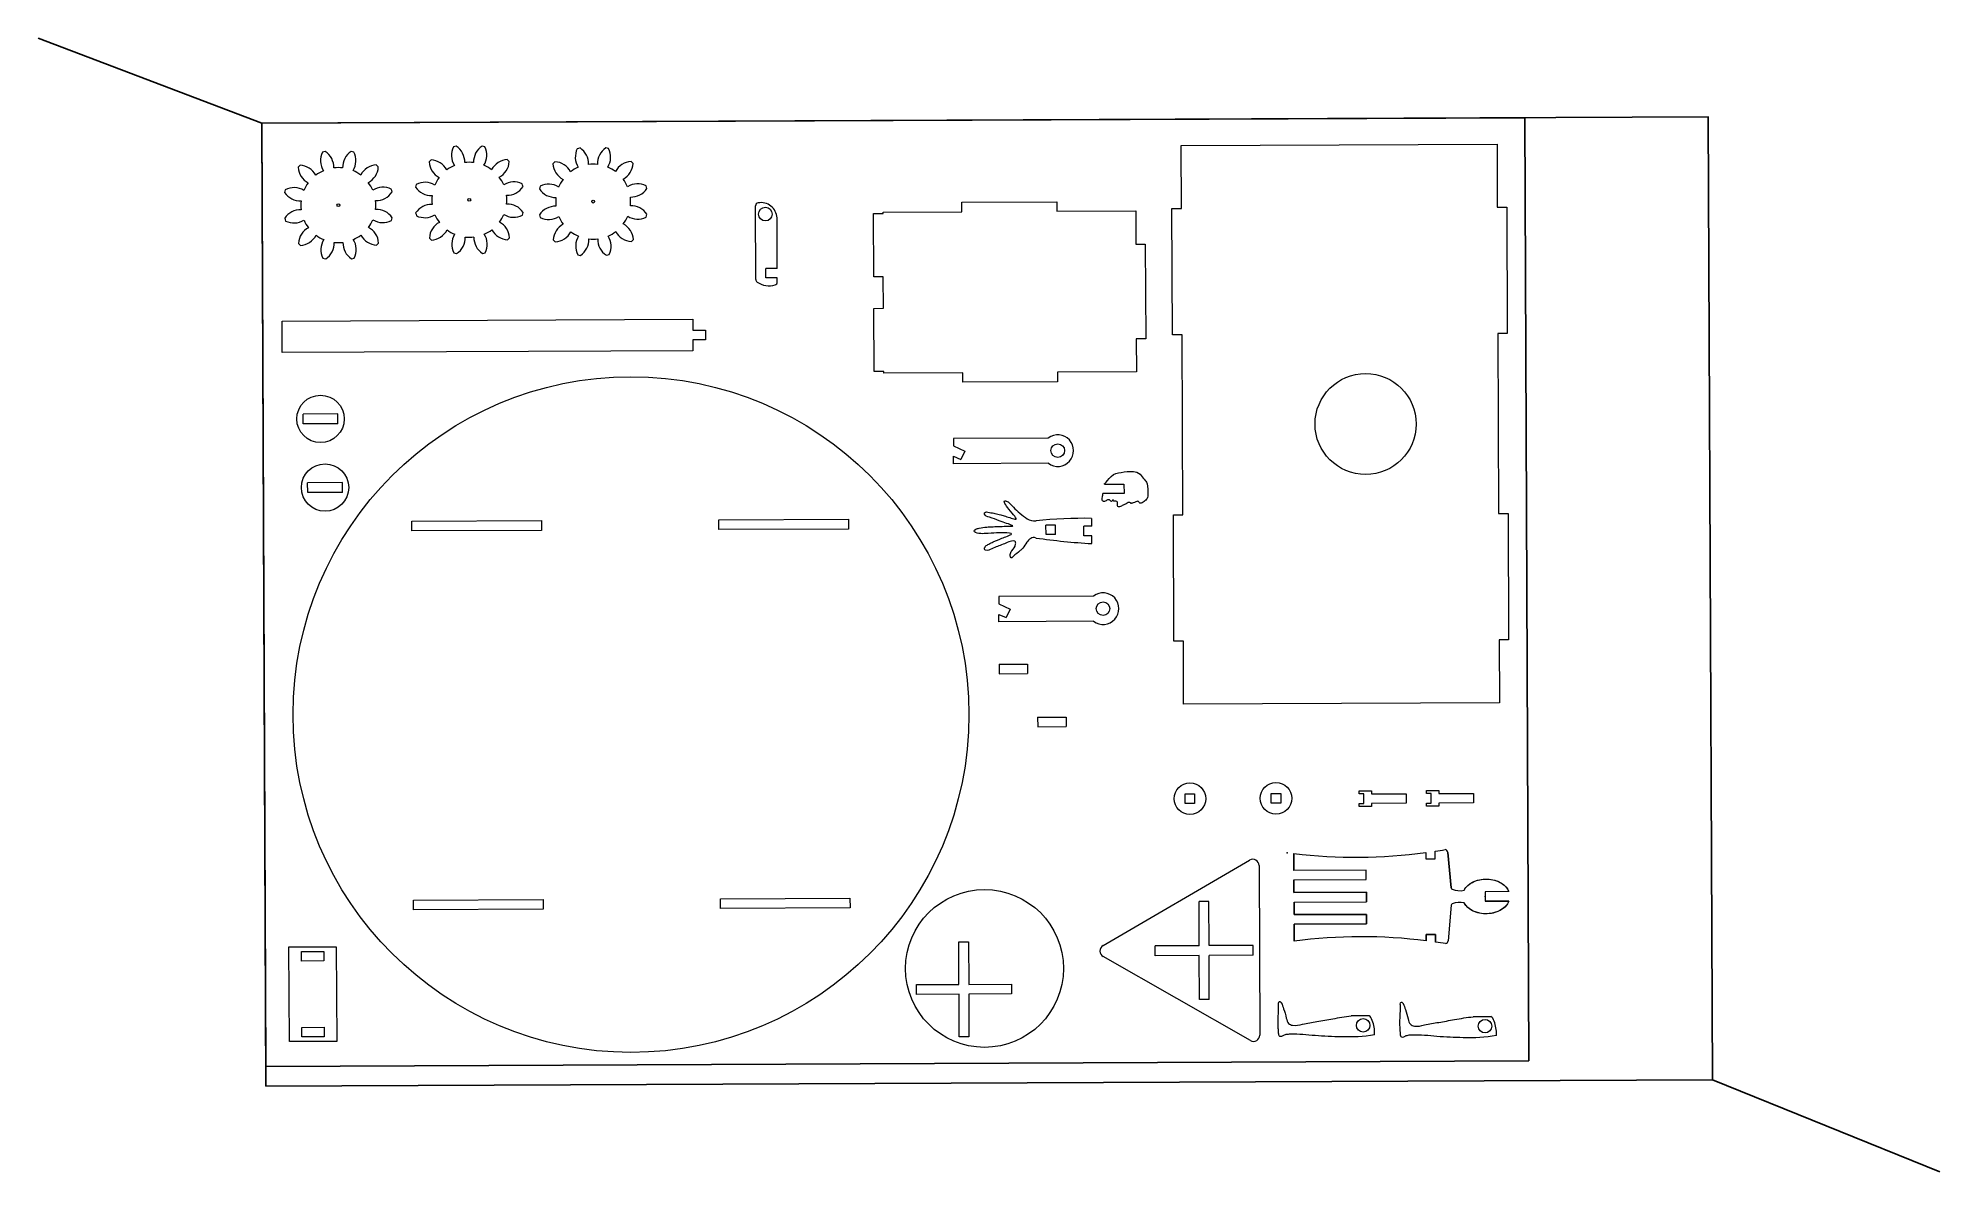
# Model space of a CAD drawing. Header units: millimetres. Extents: x 1712 to 2314, y 1778 to 2137.
import ezdxf

# ---------------------------------------------------------------- set-up
doc = ezdxf.new("R2010")
doc.units = ezdxf.units.MM

msp = doc.modelspace()

# ---------------------------------------------------------------- linework, layer by layer
for p, q in [((1783.07, 2110.5), (1712.23, 2137.47)), ((2242.4, 1807.5), (2314.43, 1778.35))]:
    msp.add_line(p, q)
at = {"color": 1, "lineweight": 0}
for p, q in [((2074.18, 2103.48), (2174.18, 2103.91)), ((2074.27, 2083.48), (2074.18, 2103.48)), ((2174.18, 2103.91), (2174.27, 2083.91)), ((1939.52, 2061.01), (1939.42, 2084.28)), ((2004.76, 2085.48), (2034.76, 2085.61)), ((2004.78, 2082.48), (2004.76, 2085.48)), ((2034.76, 2085.61), (2034.78, 2082.61)), ((2174.27, 2083.91), (2177.27, 2083.93)), ((2177.27, 2083.93), (2177.45, 2043.93)), ((1946.28, 2064.52), (1946.21, 2080.52)), ((1976.78, 2081.86), (1979.78, 2081.87)), ((1976.87, 2061.86), (1976.78, 2081.86)), ((1979.78, 2082.37), (2004.78, 2082.48)), ((1979.78, 2081.87), (1979.78, 2082.37)), ((2034.78, 2082.61), (2059.78, 2082.72)), ((2059.78, 2082.72), (2059.82, 2072.22)), ((2071.27, 2083.46), (2074.27, 2083.48)), ((2071.45, 2043.46), (2071.27, 2083.46)), ((2059.82, 2072.22), (2062.82, 2072.23)), ((2062.82, 2072.23), (2062.95, 2042.23)), ((1946.28, 2064.52), (1942.67, 2064.51)), ((1942.69, 2061.51), (1942.67, 2064.51)), ((1946.3, 2061.52), (1942.69, 2061.51)), ((1946.3, 2060.23), (1946.3, 2061.52)), ((1979.87, 2061.87), (1976.87, 2061.86)), ((1979.91, 2051.87), (1979.87, 2061.87)), ((1789.52, 2047.85), (1919.52, 2048.42)), ((1789.56, 2037.85), (1789.52, 2047.85)), ((1919.52, 2048.42), (1919.53, 2044.92)), ((1976.91, 2051.86), (1979.91, 2051.87)), ((1977, 2031.86), (1976.91, 2051.86)), ((1919.53, 2044.92), (1923.53, 2044.93)), ((1923.54, 2041.93), (1919.54, 2041.92)), ((1919.54, 2041.92), (1919.56, 2038.42)), ((1923.53, 2044.93), (1923.54, 2041.93)), ((2062.95, 2042.23), (2059.95, 2042.22)), ((2059.95, 2042.22), (2060, 2031.72)), ((2074.45, 2043.48), (2071.45, 2043.46)), ((2074.7, 1986.48), (2074.45, 2043.48)), ((2177.45, 2043.93), (2174.45, 2043.91)), ((2174.45, 2043.91), (2174.69, 1986.91)), ((1919.56, 2038.42), (1789.56, 2037.85)), ((1980, 2031.87), (1977, 2031.86)), ((1980, 2031.37), (1980, 2031.87)), ((2005, 2031.48), (1980, 2031.37)), ((2005.01, 2028.48), (2005, 2031.48)), ((2060, 2031.72), (2035, 2031.61)), ((2035, 2031.61), (2035.01, 2028.61)), ((2035.01, 2028.61), (2005.01, 2028.48)), ((1807.17, 2018.42), (1796.17, 2018.37)), ((1796.18, 2015.27), (1796.17, 2018.37)), ((1807.18, 2015.32), (1807.17, 2018.42)), ((1807.18, 2015.32), (1796.18, 2015.27)), ((2032.09, 2010.79), (2002.09, 2010.65)), ((2002.09, 2010.65), (2002.1, 2008.31)), ((2002.1, 2008.31), (2005.65, 2006.67)), ((2005.65, 2006.67), (2004.39, 2003.95)), ((2002.12, 2005), (2004.39, 2003.95)), ((2002.13, 2002.65), (2002.12, 2005)), ((2032.13, 2002.79), (2002.13, 2002.65)), ((1808.6, 1996.68), (1797.6, 1996.63)), ((1797.61, 1993.53), (1797.6, 1996.63)), ((1808.61, 1993.58), (1797.61, 1993.53)), ((1808.61, 1993.58), (1808.6, 1996.68)), ((2049.87, 1996.18), (2056.07, 1996.21)), ((2056.07, 1996.21), (2056.08, 1993.21)), ((2056.08, 1993.21), (2049.36, 1993.18)), ((1830.61, 1984.46), (1871.61, 1984.64)), ((1830.62, 1981.36), (1830.61, 1984.46)), ((1871.62, 1981.54), (1830.62, 1981.36)), ((1871.61, 1984.64), (1871.62, 1981.54)), ((1927.8, 1984.88), (1968.8, 1985.06)), ((1927.81, 1981.78), (1927.8, 1984.88)), ((1968.81, 1981.96), (1927.81, 1981.78)), ((1968.8, 1985.06), (1968.81, 1981.96)), ((2034.38, 1983.24), (2031.38, 1983.23)), ((2031.4, 1980.23), (2031.38, 1983.23)), ((2034.4, 1980.24), (2034.38, 1983.24)), ((2045.85, 1982.85), (2043.35, 1982.84)), ((2043.36, 1979.84), (2043.35, 1982.84)), ((2045.85, 1982.85), (2045.84, 1985.35)), ((2071.7, 1986.46), (2074.7, 1986.48)), ((2071.87, 1946.46), (2071.7, 1986.46)), ((2174.69, 1986.91), (2177.69, 1986.93)), ((2177.69, 1986.93), (2177.87, 1946.93)), ((2034.4, 1980.24), (2031.4, 1980.23)), ((2045.86, 1979.85), (2043.36, 1979.84)), ((2045.87, 1977.35), (2045.86, 1979.85)), ((2046.43, 1960.74), (2016.43, 1960.61)), ((2016.43, 1960.61), (2016.44, 1958.26)), ((2016.44, 1958.26), (2019.99, 1956.62)), ((2016.46, 1954.95), (2018.73, 1953.9)), ((2016.47, 1952.61), (2016.46, 1954.95)), ((2046.47, 1952.74), (2016.47, 1952.61)), ((2019.99, 1956.62), (2018.73, 1953.9)), ((2074.87, 1946.48), (2071.87, 1946.46)), ((2074.96, 1926.48), (2074.87, 1946.48)), ((2177.87, 1946.93), (2174.87, 1946.91)), ((2174.87, 1946.91), (2174.96, 1926.91)), ((2016.53, 1939.15), (2025.53, 1939.19)), ((2016.53, 1939.15), (2016.54, 1936.15)), ((2025.53, 1939.19), (2025.54, 1936.19)), ((2016.54, 1936.15), (2025.54, 1936.19)), ((2028.74, 1922.34), (2037.74, 1922.38)), ((2028.74, 1922.34), (2028.75, 1919.34)), ((2037.74, 1922.38), (2037.75, 1919.38)), ((2174.96, 1926.91), (2074.96, 1926.48)), ((2028.75, 1919.34), (2037.75, 1919.38)), ((2075.43, 1898.06), (2078.43, 1898.08)), ((2075.45, 1895.06), (2075.43, 1898.06)), ((2078.43, 1898.08), (2078.45, 1895.08)), ((2102.69, 1898.18), (2105.69, 1898.2)), ((2102.7, 1895.18), (2102.69, 1898.18)), ((2105.69, 1898.2), (2105.7, 1895.2)), ((2130.51, 1899.07), (2134.41, 1899.08)), ((2130.52, 1898.07), (2130.51, 1899.07)), ((2132.02, 1898.07), (2130.52, 1898.07)), ((2132.03, 1895.07), (2132.02, 1898.07)), ((2134.41, 1899.08), (2134.42, 1898.08)), ((2134.42, 1898.08), (2145.42, 1898.13)), ((2145.42, 1898.13), (2145.43, 1895.13)), ((2151.81, 1899.16), (2155.71, 1899.18)), ((2151.81, 1898.16), (2151.81, 1899.16)), ((2153.31, 1898.16), (2151.81, 1898.16)), ((2153.33, 1895.16), (2153.31, 1898.16)), ((2155.71, 1899.18), (2155.71, 1898.18)), ((2155.71, 1898.18), (2166.71, 1898.22)), ((2166.71, 1898.22), (2166.73, 1895.22)), ((2078.45, 1895.08), (2075.45, 1895.06)), ((2105.7, 1895.2), (2102.7, 1895.18)), ((2130.53, 1895.07), (2132.03, 1895.07)), ((2130.54, 1894.07), (2130.53, 1895.07)), ((2134.44, 1894.08), (2130.54, 1894.07)), ((2145.43, 1895.13), (2134.43, 1895.08)), ((2134.43, 1895.08), (2134.44, 1894.08)), ((2151.83, 1895.16), (2153.33, 1895.16)), ((2151.83, 1894.16), (2151.83, 1895.16)), ((2155.73, 1894.18), (2151.83, 1894.16)), ((2166.73, 1895.22), (2155.73, 1895.18)), ((2155.73, 1895.18), (2155.73, 1894.18)), ((2109.84, 1879.21), (2109.86, 1873.84)), ((2109.86, 1873.84), (2109.84, 1879.21)), ((2151.62, 1879.49), (2151.63, 1877.49)), ((2151.62, 1879.49), (2151.63, 1877.49)), ((2154.63, 1877.5), (2154.62, 1879.92)), ((2154.63, 1877.5), (2154.62, 1879.92)), ((2159.67, 1868.31), (2158.62, 1879.53)), ((2158.62, 1879.53), (2159.67, 1868.31)), ((2049.45, 1850.06), (2095.83, 1877.11)), ((2098.84, 1875.39), (2099.08, 1821.69)), ((2132.78, 1873.94), (2109.86, 1873.84)), ((2132.78, 1873.94), (2109.86, 1873.84)), ((2132.79, 1870.94), (2132.78, 1873.94)), ((2132.79, 1870.94), (2132.78, 1873.94)), ((2151.63, 1877.49), (2154.63, 1877.5)), ((2151.63, 1877.49), (2154.63, 1877.5)), ((2109.87, 1870.84), (2132.79, 1870.94)), ((2109.87, 1870.84), (2132.79, 1870.94)), ((2109.87, 1870.84), (2109.89, 1866.84)), ((2109.89, 1866.84), (2109.87, 1870.84)), ((2109.89, 1866.84), (2132.81, 1866.94)), ((2132.81, 1866.94), (2109.89, 1866.84)), ((2132.81, 1866.94), (2132.83, 1863.94)), ((2132.83, 1863.94), (2132.81, 1866.94)), ((2177.94, 1867.14), (2170.44, 1867.1)), ((2177.94, 1867.14), (2170.44, 1867.1)), ((2170.44, 1867.1), (2170.45, 1864.1)), ((2170.44, 1867.1), (2170.45, 1864.1)), ((1831.13, 1864.46), (1872.13, 1864.64)), ((1831.14, 1861.36), (1831.13, 1864.46)), ((1872.14, 1861.54), (1831.14, 1861.36)), ((1872.13, 1864.64), (1872.14, 1861.54)), ((1928.32, 1864.88), (1969.32, 1865.06)), ((1928.33, 1861.78), (1928.32, 1864.88)), ((1969.33, 1861.96), (1928.33, 1861.78)), ((1969.32, 1865.06), (1969.33, 1861.96)), ((2082.94, 1863.97), (2079.84, 1863.96)), ((2079.9, 1850.01), (2079.84, 1863.96)), ((2083, 1850.02), (2082.94, 1863.97)), ((2109.91, 1863.84), (2132.83, 1863.94)), ((2109.91, 1863.84), (2132.83, 1863.94)), ((2109.91, 1863.84), (2109.92, 1859.84)), ((2109.92, 1859.84), (2109.91, 1863.84)), ((2159.69, 1862.81), (2158.74, 1851.58)), ((2159.69, 1862.81), (2158.74, 1851.58)), ((2177.95, 1864.14), (2170.45, 1864.1)), ((2170.45, 1864.1), (2177.95, 1864.14)), ((2109.92, 1859.84), (2132.84, 1859.94)), ((2132.84, 1859.94), (2109.92, 1859.84)), ((2132.86, 1856.94), (2109.94, 1856.84)), ((2109.94, 1856.84), (2132.86, 1856.94)), ((2109.94, 1856.84), (2109.96, 1851.47)), ((2109.96, 1851.47), (2109.94, 1856.84)), ((2132.84, 1859.94), (2132.86, 1856.94)), ((2132.86, 1856.94), (2132.84, 1859.94)), ((1791.68, 1849.62), (1806.68, 1849.68)), ((1791.81, 1819.62), (1791.68, 1849.62)), ((1806.68, 1849.68), (1806.81, 1819.69)), ((2003.77, 1851.26), (2006.87, 1851.27)), ((2003.83, 1837.76), (2003.77, 1851.26)), ((2006.87, 1851.27), (2006.93, 1837.77)), ((2079.9, 1850.01), (2065.95, 1849.95)), ((2065.97, 1846.85), (2065.95, 1849.95)), ((2096.95, 1850.08), (2083, 1850.02)), ((2096.97, 1846.98), (2096.95, 1850.08)), ((2151.73, 1853.56), (2154.73, 1853.57)), ((2154.73, 1853.57), (2151.73, 1853.56)), ((2151.74, 1851.56), (2151.73, 1853.56)), ((2151.73, 1853.56), (2151.74, 1851.56)), ((2154.73, 1853.57), (2154.74, 1851.15)), ((2154.74, 1851.15), (2154.73, 1853.57)), ((1795.69, 1848.14), (1802.69, 1848.17)), ((1795.7, 1845.14), (1795.69, 1848.14)), ((1802.7, 1845.17), (1795.7, 1845.14)), ((1802.69, 1848.17), (1802.7, 1845.17)), ((2096.08, 1819.95), (2049.47, 1846.59)), ((2079.92, 1846.91), (2065.97, 1846.85)), ((2079.98, 1832.96), (2079.92, 1846.91)), ((2096.97, 1846.98), (2083.02, 1846.92)), ((2083.08, 1832.97), (2083.02, 1846.92)), ((1990.33, 1837.7), (2003.83, 1837.76)), ((1990.34, 1834.6), (1990.33, 1837.7)), ((2006.93, 1837.77), (2020.43, 1837.83)), ((2020.43, 1837.83), (2020.44, 1834.73)), ((2003.84, 1834.66), (1990.34, 1834.6)), ((2003.9, 1821.16), (2003.84, 1834.66)), ((2020.44, 1834.73), (2006.94, 1834.67)), ((2006.94, 1834.67), (2007, 1821.17)), ((2083.08, 1832.97), (2079.98, 1832.96)), ((2133.69, 1827.78), (2128.04, 1827.76)), ((2172.26, 1827.53), (2166.61, 1827.5)), ((1806.81, 1819.69), (1791.81, 1819.62)), ((1795.79, 1824.14), (1802.79, 1824.17)), ((1795.81, 1821.14), (1795.79, 1824.14)), ((1802.81, 1821.17), (1795.81, 1821.14)), ((1802.79, 1824.17), (1802.81, 1821.17)), ((2007, 1821.17), (2003.9, 1821.16)), ((2135.42, 1821.79), (2135.41, 1823.16)), ((2173.99, 1821.54), (2173.99, 1822.9))]:
    msp.add_line(p, q, dxfattribs=at)
for points in [[(1784.4, 1805.5), (2242.4, 1807.5), (2241.07, 2112.5), (1783.07, 2110.5)], [(2184.24, 1813.5), (2182.94, 2112.25), (1783.07, 2110.5), (1784.37, 1811.76)]]:
    msp.add_lwpolyline(points, close=True)
at = {"color": 1, "lineweight": 0, "flags": 128}
for points in [[(2163.74, 1867.57), (2163.98, 1867.99), (2164.28, 1868.4), (2164.62, 1868.78), (2165, 1869.14), (2165.42, 1869.48), (2165.88, 1869.79), (2166.37, 1870.07), (2166.89, 1870.32), (2167.44, 1870.54), (2168.01, 1870.73), (2168.6, 1870.88), (2169.21, 1870.99), (2169.82, 1871.06), (2170.44, 1871.1), (2171.07, 1871.1), (2171.69, 1871.06), (2172.3, 1870.99), (2172.9, 1870.87), (2173.49, 1870.72), (2174.06, 1870.54), (2174.61, 1870.32), (2175.13, 1870.07), (2175.62, 1869.79), (2176.07, 1869.48), (2176.49, 1869.14), (2176.87, 1868.78), (2177.21, 1868.39), (2177.5, 1867.99), (2177.74, 1867.57), (2177.94, 1867.14)], [(2177.95, 1864.14), (2177.76, 1863.7), (2177.52, 1863.28), (2177.23, 1862.87), (2176.9, 1862.49), (2176.52, 1862.12), (2176.11, 1861.78), (2175.65, 1861.47), (2175.17, 1861.18), (2174.65, 1860.92), (2174.1, 1860.7), (2173.54, 1860.51), (2172.95, 1860.36), (2172.35, 1860.24), (2171.73, 1860.16), (2171.11, 1860.11), (2170.49, 1860.11), (2169.87, 1860.14), (2169.25, 1860.21), (2168.65, 1860.32), (2168.06, 1860.46), (2167.49, 1860.64), (2166.94, 1860.85), (2166.41, 1861.1), (2165.92, 1861.38), (2165.46, 1861.68), (2165.03, 1862.02), (2164.65, 1862.38), (2164.3, 1862.76), (2164, 1863.16), (2163.75, 1863.57)]]:
    msp.add_lwpolyline(points, dxfattribs=at)
at = {"color": 1, "lineweight": 0}
for centre, radius in [((1807.33, 2084.55), 0.45), ((1848.79, 2086.24), 0.45), ((1888, 2085.65), 0.45), ((1942.53, 2081.71), 2.15), ((1899.97, 1923.21), 107), ((2132.57, 2015.23), 16), ((1801.68, 2016.85), 7.5), ((2035.11, 2006.8), 2.15), ((1803.1, 1995.11), 7.5), ((2049.45, 1956.75), 2.15), ((2076.94, 1896.57), 5), ((2104.19, 1896.69), 5), ((2011.91, 1842.8), 25), ((2131.81, 1824.78), 2.15), ((2170.38, 1824.52), 2.15)]:
    msp.add_circle(centre, radius, dxfattribs=at)
for centre, radius, start, end in [((1849.13, 2100.33), 6, 153.59428, 212.2611), ((1848.79, 2086.24), 17.5, 103.7748, 106.72512), ((1841.35, 2098.21), 6, 358.23882, 56.90563), ((1856.13, 2098.27), 6, 123.59428, 182.2611), ((1848.79, 2086.24), 17.5, 73.7748, 76.72512), ((1848.33, 2100.32), 6, 328.23882, 26.90563), ((1888.34, 2099.75), 6, 153.59428, 212.2611), ((1888, 2085.65), 17.5, 103.7748, 106.72512), ((1880.56, 2097.62), 6, 358.23882, 56.90563), ((1895.34, 2097.69), 6, 123.59428, 182.2611), ((1888, 2085.65), 17.5, 73.7748, 76.72512), ((1887.54, 2099.74), 6, 328.23882, 26.90563), ((1807.33, 2084.55), 17.5, 133.7748, 136.72512), ((1800.58, 2096.92), 6, 183.59428, 242.2611), ((1794.9, 2091.19), 6, 28.23882, 86.90563), ((1807.67, 2098.64), 6, 153.59428, 212.2611), ((1807.33, 2084.55), 17.5, 103.7748, 106.72512), ((1799.89, 2096.52), 6, 358.23882, 56.90563), ((1807.33, 2084.55), 11.87, 83.50607, 96.99385), ((1814.67, 2096.58), 6, 123.59428, 182.2611), ((1807.33, 2084.55), 17.5, 73.7748, 76.72512), ((1806.87, 2098.64), 6, 328.23882, 26.90563), ((1819.7, 2091.3), 6, 93.59428, 152.2611), ((1813.98, 2096.98), 6, 298.23882, 356.90563), ((1807.33, 2084.55), 17.5, 43.7748, 46.72512), ((1848.79, 2086.24), 17.5, 133.7748, 136.72512), ((1842.04, 2098.61), 6, 183.59428, 242.2611), ((1836.36, 2092.88), 6, 28.23882, 86.90563), ((1848.79, 2086.24), 11.87, 113.50607, 126.99385), ((1848.79, 2086.24), 11.87, 83.50607, 96.99385), ((1848.79, 2086.24), 11.87, 53.50607, 66.99385), ((1861.17, 2092.99), 6, 93.59428, 152.2611), ((1855.44, 2098.67), 6, 298.23882, 356.90563), ((1848.79, 2086.24), 17.5, 43.7748, 46.72512), ((1888, 2085.65), 17.5, 133.7748, 136.72512), ((1881.25, 2098.03), 6, 183.59428, 242.2611), ((1875.57, 2092.3), 6, 28.23882, 86.90563), ((1888, 2085.65), 11.87, 113.50607, 126.99385), ((1888, 2085.65), 11.87, 83.50607, 96.99385), ((1888, 2085.65), 11.87, 53.50607, 66.99385), ((1900.38, 2092.41), 6, 93.59428, 152.2611), ((1894.65, 2098.08), 6, 298.23882, 356.90563), ((1888, 2085.65), 17.5, 43.7748, 46.72512), ((1793.24, 2084.09), 6, 58.23882, 116.90563), ((1807.33, 2084.55), 11.87, 143.50607, 156.99385), ((1807.33, 2084.55), 11.87, 113.50607, 126.99385), ((1807.33, 2084.55), 11.87, 53.50607, 66.99385), ((1807.33, 2084.55), 11.87, 23.50607, 36.99385), ((1821.42, 2084.21), 6, 63.59428, 122.2611), ((1848.79, 2086.24), 17.5, 163.7748, 166.72512), ((1836.76, 2093.57), 6, 213.59428, 272.2611), ((1834.71, 2085.78), 6, 58.23882, 116.90563), ((1848.79, 2086.24), 11.87, 143.50607, 156.99385), ((1848.79, 2086.24), 11.87, 23.50607, 36.99385), ((1862.88, 2085.9), 6, 63.59428, 122.2611), ((1860.76, 2093.68), 6, 268.23882, 326.90563), ((1848.79, 2086.24), 17.5, 13.7748, 16.72512), ((1888, 2085.65), 17.5, 163.7748, 166.72512), ((1875.97, 2092.99), 6, 213.59428, 272.2611), ((1873.92, 2085.19), 6, 58.23882, 116.90563), ((1888, 2085.65), 11.87, 143.50607, 156.99385), ((1888, 2085.65), 11.87, 23.50607, 36.99385), ((1902.1, 2085.32), 6, 63.59428, 122.2611), ((1899.97, 2093.1), 6, 268.23882, 326.90563), ((1888, 2085.65), 17.5, 13.7748, 16.72512), ((1807.33, 2084.55), 17.5, 163.7748, 166.72512), ((1795.3, 2091.89), 6, 213.59428, 272.2611), ((1807.33, 2084.55), 11.87, 173.50607, 186.99385), ((1819.3, 2091.99), 6, 268.23882, 326.90563), ((1807.33, 2084.55), 11.87, 353.50607, 6.99385), ((1807.33, 2084.55), 17.5, 13.7748, 16.72512), ((1836.82, 2078.79), 6, 88.23882, 146.90563), ((1848.79, 2086.24), 11.87, 173.50607, 186.99385), ((1848.79, 2086.24), 11.87, 353.50607, 6.99385), ((1860.83, 2078.9), 6, 33.59428, 92.2611), ((1876.03, 2078.21), 6, 88.23882, 146.90563), ((1888, 2085.65), 11.87, 173.50607, 186.99385), ((1888, 2085.65), 11.87, 353.50607, 6.99385), ((1900.04, 2078.32), 6, 33.59428, 92.2611), ((1940.42, 2084.28), 1, 99.99188, 180.24996), ((1941.13, 2080.25), 5.09, 2.99903, 99.99188), ((1795.36, 2077.11), 6, 88.23882, 146.90563), ((1807.33, 2084.55), 17.5, 193.7748, 196.72512), ((1793.24, 2084.89), 6, 243.59428, 302.2611), ((1807.33, 2084.55), 11.87, 203.50607, 216.99385), ((1807.33, 2084.55), 11.87, 323.50607, 336.99385), ((1821.42, 2085.01), 6, 238.23882, 296.90563), ((1819.37, 2077.21), 6, 33.59428, 92.2611), ((1807.33, 2084.55), 17.5, 343.7748, 346.72512), ((1848.79, 2086.24), 17.5, 193.7748, 196.72512), ((1834.7, 2086.57), 6, 243.59428, 302.2611), ((1842.15, 2073.81), 6, 118.23882, 176.90563), ((1848.79, 2086.24), 11.87, 203.50607, 216.99385), ((1848.79, 2086.24), 11.87, 323.50607, 336.99385), ((1855.55, 2073.86), 6, 3.59428, 62.2611), ((1862.88, 2086.7), 6, 238.23882, 296.90563), ((1848.79, 2086.24), 17.5, 343.7748, 346.72512), ((1888, 2085.65), 17.5, 193.7748, 196.72512), ((1873.91, 2085.99), 6, 243.59428, 302.2611), ((1881.36, 2073.22), 6, 118.23882, 176.90563), ((1888, 2085.65), 11.87, 203.50607, 216.99385), ((1888, 2085.65), 11.87, 323.50607, 336.99385), ((1894.76, 2073.28), 6, 3.59428, 62.2611), ((1902.09, 2086.11), 6, 238.23882, 296.90563), ((1888, 2085.65), 17.5, 343.7748, 346.72512), ((1800.69, 2072.12), 6, 118.23882, 176.90563), ((1807.33, 2084.55), 17.5, 223.7748, 226.72512), ((1794.96, 2077.8), 6, 273.59428, 332.2611), ((1807.33, 2084.55), 11.87, 233.50607, 246.99385), ((1807.79, 2070.46), 6, 148.23882, 206.90563), ((1799.99, 2072.51), 6, 303.59428, 2.2611), ((1807.33, 2084.55), 11.87, 263.50607, 276.99385), ((1814.77, 2072.58), 6, 178.23882, 236.90563), ((1807.33, 2084.55), 11.87, 293.50607, 306.99385), ((1806.99, 2070.46), 6, 333.59428, 32.2611), ((1819.76, 2077.9), 6, 208.23882, 266.90563), ((1814.08, 2072.18), 6, 3.59428, 62.2611), ((1807.33, 2084.55), 17.5, 313.7748, 316.72512), ((1848.79, 2086.24), 17.5, 223.7748, 226.72512), ((1836.42, 2079.48), 6, 273.59428, 332.2611), ((1848.79, 2086.24), 11.87, 233.50607, 246.99385), ((1849.25, 2072.15), 6, 148.23882, 206.90563), ((1841.46, 2074.2), 6, 303.59428, 2.2611), ((1848.79, 2086.24), 11.87, 263.50607, 276.99385), ((1856.24, 2074.27), 6, 178.23882, 236.90563), ((1848.79, 2086.24), 11.87, 293.50607, 306.99385), ((1848.46, 2072.14), 6, 333.59428, 32.2611), ((1861.22, 2079.59), 6, 208.23882, 266.90563), ((1848.79, 2086.24), 17.5, 313.7748, 316.72512), ((1888, 2085.65), 17.5, 223.7748, 226.72512), ((1875.63, 2078.9), 6, 273.59428, 332.2611), ((1888, 2085.65), 11.87, 233.50607, 246.99385), ((1888.46, 2071.57), 6, 148.23882, 206.90563), ((1880.67, 2073.62), 6, 303.59428, 2.2611), ((1888, 2085.65), 11.87, 263.50607, 276.99385), ((1895.45, 2073.68), 6, 178.23882, 236.90563), ((1888, 2085.65), 11.87, 293.50607, 306.99385), ((1887.67, 2071.56), 6, 333.59428, 32.2611), ((1900.43, 2079.01), 6, 208.23882, 266.90563), ((1888, 2085.65), 17.5, 313.7748, 316.72512), ((1807.33, 2084.55), 17.5, 253.7748, 256.72512), ((1807.33, 2084.55), 17.5, 283.7748, 286.72512), ((1848.79, 2086.24), 17.5, 253.7748, 256.72512), ((1848.79, 2086.24), 17.5, 283.7748, 286.72512), ((1888, 2085.65), 17.5, 253.7748, 256.72512), ((1888, 2085.65), 17.5, 283.7748, 286.72512), ((1940.52, 2061.01), 1, 180.24996, 234.58561), ((1943.72, 2065.52), 6.53, 234.58561, 286.61211), ((1945.3, 2060.22), 1, 286.61211, 0.24996), ((2035.11, 2006.8), 5, 233.38006, 127.11986), ((2044.13, 1815.12), 170.24, 89.42646, 95.36031), ((2060.2, 2208.88), 231.98, 262.08423, 266.45876), ((2049.45, 1956.75), 5, 233.38006, 127.11986), ((2129.65, 2042.9), 164.88, 263.09974, 277.65771), ((2129.65, 2042.9), 164.88, 263.09974, 277.65771), ((2129.65, 2042.9), 164.88, 278.71028, 279.81469), ((2129.65, 2042.9), 164.88, 278.71028, 279.81469), ((2157.62, 1879.44), 1, 5.32957, 82.5627), ((2157.62, 1879.44), 1, 5.32957, 82.5627), ((2096.84, 1875.38), 2, 0.24996, 120.24996), ((2160.16, 1868.35), 0.5, 185.32957, 247.59523), ((2160.16, 1868.35), 0.5, 185.32957, 247.59523), ((2162.35, 1873.66), 6.24, 247.59523, 282.78546), ((2162.35, 1873.66), 6.24, 247.59523, 282.78546), ((2160.19, 1862.77), 0.5, 112.90469, 175.17035), ((2160.19, 1862.77), 0.5, 112.90469, 175.17035), ((2162.42, 1857.48), 6.24, 77.71446, 112.90469), ((2162.42, 1857.48), 6.24, 77.71446, 112.90469), ((2050.46, 1848.33), 2, 120.24996, 240.24996), ((2131.2, 1687.96), 164.88, 82.84221, 97.40018), ((2131.2, 1687.96), 164.88, 82.84221, 97.40018), ((2131.2, 1687.96), 164.88, 80.68523, 81.78964), ((2131.2, 1687.96), 164.88, 80.68523, 81.78964), ((2157.75, 1851.66), 1, 277.93722, 355.17035), ((2157.75, 1851.66), 1, 277.93722, 355.17035), ((2133.36, 1826.84), 1, 27.49651, 70.56778), ((2124.88, 1822.43), 10.56, 3.95312, 27.49651), ((2171.93, 1826.59), 1, 27.49651, 70.56778), ((2163.45, 1822.17), 10.56, 3.95312, 27.49651), ((2097.08, 1821.68), 2, 240.24996, 0.24996)]:
    msp.add_arc(centre, radius, start, end, dxfattribs=at)
at = {"color": 1, "lineweight": 0, "extrusion": (0, 0, -1)}
for start_param, end_param in [(0.372169, 2.865366), (3.417819, 5.911017)]:
    msp.add_ellipse((2170.73, 1865.61), major_axis=(-7.5, -0.03), ratio=0.733333, start_param=start_param, end_param=end_param, dxfattribs=at)
at = {"color": 1, "lineweight": 0}
for points, knots in [([(2049.87, 1996.18), (2049.92, 1996.37), (2050.34, 1996.44), (2051.96, 1999.36), (2055.3, 1999.94), (2058.51, 2000.41), (2061.23, 1999.73), (2062.62, 1997.15), (2063.49, 1997.23), (2063.65, 1993.21), (2063.58, 1991.85), (2062.73, 1990.82), (2061.9, 1990.22), (2061.19, 1990.08), (2060.84, 1990.34), (2060.73, 1990.72), (2060.28, 1990.78), (2059.76, 1990.56), (2059.11, 1990.27), (2058.6, 1990.16), (2058.32, 1990.07), (2058.14, 1990.16), (2058.02, 1990.34), (2057.71, 1990.42), (2057.25, 1990.34), (2056.69, 1989.84), (2055.91, 1989.59), (2055.16, 1989.16), (2054.04, 1988.71), (2053.95, 1989.76), (2054.16, 1990.35), (2053.73, 1990.8), (2053.31, 1990.83), (2052.79, 1990.66), (2052.71, 1991.01), (2052.53, 1991.39), (2052.5, 1991.02), (2052.36, 1990.86), (2052.08, 1990.63), (2051.78, 1990.97), (2051.48, 1991.26), (2051.01, 1991.28), (2050.67, 1991.1), (2050.32, 1990.89), (2049.92, 1990.6), (2048.98, 1990.72), (2049.27, 1992.31), (2049.34, 1992.56), (2049.35, 1993.09), (2049.36, 1993.18)], [0.0357214, 0.0357214, 0.0357214, 0.0357214, 0.0481113, 0.1162184, 0.1962159, 0.2871462, 0.339828, 0.3857101, 0.4453074, 0.4965698, 0.5172935, 0.547662, 0.5780233, 0.5853465, 0.5934396, 0.6050414, 0.6071526, 0.6225156, 0.6413046, 0.6547704, 0.6572336, 0.6605893, 0.6671496, 0.6712405, 0.6810734, 0.6968623, 0.7196625, 0.7338542, 0.7595669, 0.7727938, 0.7915879, 0.7978961, 0.8112737, 0.8186167, 0.8284559, 0.8326721, 0.8377048, 0.8434541, 0.8490757, 0.857766, 0.8675535, 0.8779427, 0.8858231, 0.8928501, 0.9050308, 0.918979, 0.9438446, 0.9473709, 0.9542415, 0.9542415, 0.9542415, 0.9542415]), ([(2028.25, 1979.12), (2026.92, 1979.63), (2025.4, 1978.15), (2024.34, 1976.18), (2022.78, 1974.64), (2021.58, 1973.98), (2020.34, 1972.44), (2019.83, 1974.11), (2020.76, 1975.38), (2021.88, 1976.52), (2021.77, 1978.03), (2020.85, 1978.35), (2018.88, 1977.65), (2016.63, 1976.62), (2014.2, 1975.83), (2012.77, 1974.91), (2011.75, 1975.56), (2011.98, 1976.08), (2012.33, 1976.71), (2013.38, 1977.27), (2015.07, 1978.07), (2017.16, 1978.98), (2018.85, 1979.59), (2021.5, 1980.65), (2017.74, 1980.81), (2015.6, 1980.73), (2012.54, 1980.56), (2010.55, 1980.43), (2008.08, 1981), (2009.24, 1982.08), (2010.61, 1982.3), (2012.5, 1982.61), (2014.67, 1982.72), (2017.13, 1982.76), (2018.85, 1982.94), (2021.97, 1982.77), (2018.15, 1984), (2016.05, 1984.76), (2014.14, 1985.61), (2011.87, 1986.14), (2011.93, 1987.57), (2013.74, 1987.14), (2015.2, 1986.95), (2016.95, 1986.51), (2018.68, 1985.97), (2020.09, 1985.53), (2023, 1984.53), (2019.87, 1987.67), (2017.56, 1991.11), (2019.14, 1990.78), (2020.04, 1990.1), (2021.24, 1988.56), (2023.91, 1986.41), (2026.12, 1984.28), (2028.23, 1984.61)], [0, 0, 0, 0, 0.034557, 0.057171, 0.068151, 0.098637, 0.104139, 0.115965, 0.128947, 0.153767, 0.162728, 0.164167, 0.182206, 0.220911, 0.240004, 0.260619, 0.265391, 0.269659, 0.275164, 0.287715, 0.303287, 0.332625, 0.351967, 0.366761, 0.389691, 0.414735, 0.449814, 0.470499, 0.487839, 0.495726, 0.507069, 0.531104, 0.551931, 0.573033, 0.602578, 0.612823, 0.644235, 0.658343, 0.691155, 0.709442, 0.713371, 0.728485, 0.746571, 0.765207, 0.780649, 0.80028, 0.814023, 0.851718, 0.88088, 0.883953, 0.89641, 0.914328, 0.942058, 1, 1, 1, 1]), ([(2135.42, 1821.79), (2131.95, 1821.09), (2125.63, 1821.04), (2116.77, 1821.4), (2111.12, 1822.07), (2107.86, 1821.93), (2106.84, 1821.79), (2106.11, 1821.28), (2105.4, 1821.19), (2104.96, 1821.9), (2105.07, 1822.59), (2104.96, 1823.29), (2104.89, 1824.48), (2104.83, 1827.01), (2105.09, 1829.57), (2105.02, 1831.48), (2104.93, 1832.03), (2105.32, 1832.46), (2105.57, 1832.24), (2105.75, 1832.12), (2106.2, 1831.41), (2106.74, 1829.7), (2107.38, 1827.55), (2107.88, 1825.31), (2110.07, 1824.45), (2113.08, 1825.37), (2117.31, 1825.97), (2122.44, 1826.92), (2126.07, 1827.56), (2128.04, 1827.76)], [0, 0, 0, 0, 0.1404112, 0.2508819, 0.3540659, 0.3648908, 0.3816999, 0.3935754, 0.4006471, 0.4068203, 0.4230937, 0.4277562, 0.434983, 0.4705141, 0.5286271, 0.53731, 0.5460824, 0.5512919, 0.5539203, 0.5576601, 0.5601358, 0.5871672, 0.6281722, 0.6528001, 0.671012, 0.7135818, 0.7745729, 0.8421371, 0.9211811, 0.9211811, 0.9211811, 0.9211811]), ([(2173.99, 1821.54), (2170.52, 1820.83), (2164.2, 1820.79), (2155.34, 1821.15), (2149.7, 1821.82), (2146.43, 1821.67), (2145.41, 1821.53), (2144.69, 1821.03), (2143.97, 1820.93), (2143.53, 1821.65), (2143.64, 1822.34), (2143.53, 1823.04), (2143.46, 1824.22), (2143.4, 1826.76), (2143.67, 1829.32), (2143.59, 1831.22), (2143.5, 1831.78), (2143.89, 1832.21), (2144.14, 1831.98), (2144.32, 1831.86), (2144.77, 1831.15), (2145.32, 1829.44), (2145.95, 1827.29), (2146.46, 1825.05), (2148.64, 1824.2), (2151.66, 1825.11), (2155.88, 1825.72), (2161.01, 1826.67), (2164.64, 1827.31), (2166.61, 1827.5)], [0, 0, 0, 0, 0.1404112, 0.2508819, 0.3540659, 0.3648908, 0.3816999, 0.3935754, 0.4006471, 0.4068203, 0.4230937, 0.4277562, 0.434983, 0.4705141, 0.5286271, 0.53731, 0.5460824, 0.5512919, 0.5539203, 0.5576601, 0.5601358, 0.5871672, 0.6281722, 0.6528001, 0.671012, 0.7135818, 0.7745729, 0.8421371, 0.9211811, 0.9211811, 0.9211811, 0.9211811])]:
    msp.add_open_spline(points, degree=3, knots=knots, dxfattribs=at)
for p in [(2107.76, 1879.47), (2132.82, 1865.44), (2170.45, 1865.6)]:
    msp.add_point(p, dxfattribs=at)

doc.saveas('drawing.dxf')
